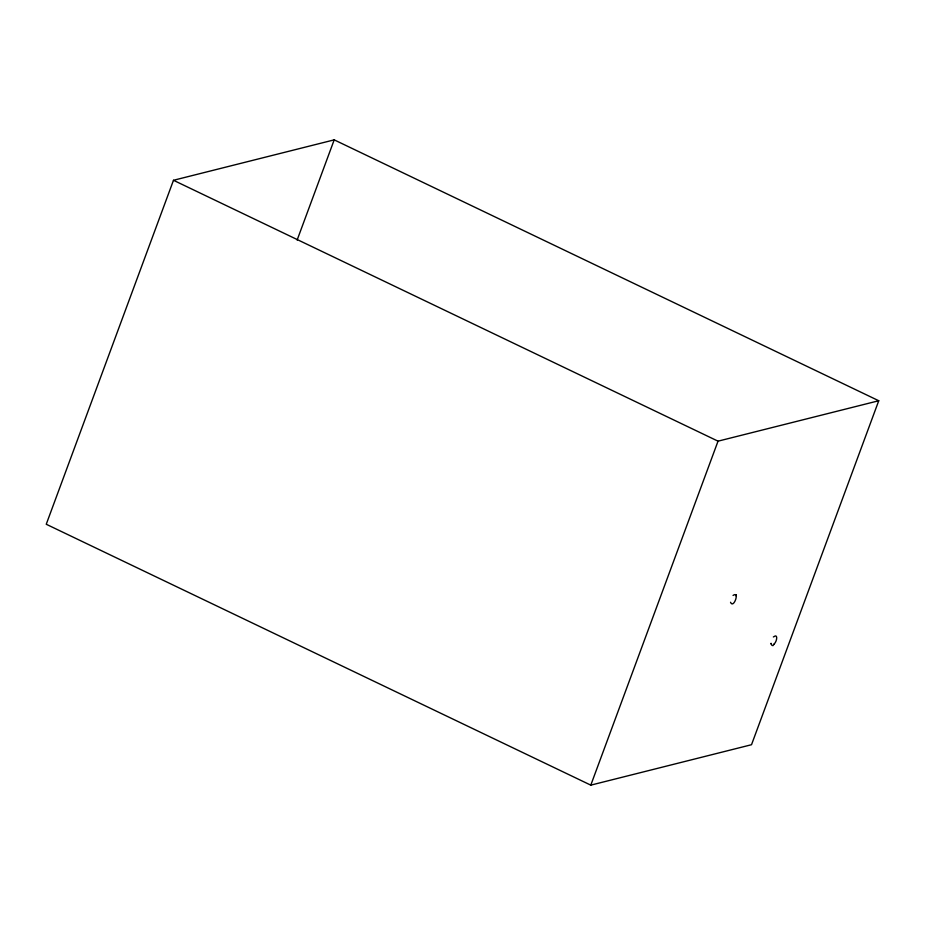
<?xml version="1.0" encoding="UTF-8"?>
<svg xmlns="http://www.w3.org/2000/svg" width="925" height="925" viewBox="0 0 925 925"><rect width="100%" height="100%" fill="white"/><g stroke="black" fill="none" stroke-linecap="round" stroke-linejoin="round"><path stroke-width="1.39" d="M173.484 180.282L46.25 524.255L590.798 785.14L751.516 744.718L878.75 400.745L334.203 139.86L173.484 180.282L718.031 441.167L878.75 400.745M297.133 240.072L334.203 139.86M590.798 785.14L718.031 441.167M774.052 644.112C777.197 641.349 778.052 633.313 773.832 636.724L773.358 636.955M774.028 644.124C772.34 648.46 770.363 642.216 771.173 643.8L771.08 643.28M733.051 595.446C740.162 590.497 733.56 609.413 730.53 602.268M736.08 595.411L736.254 596.024M736.08 595.388L735.745 594.798L736.08 595.388"/></g></svg>
